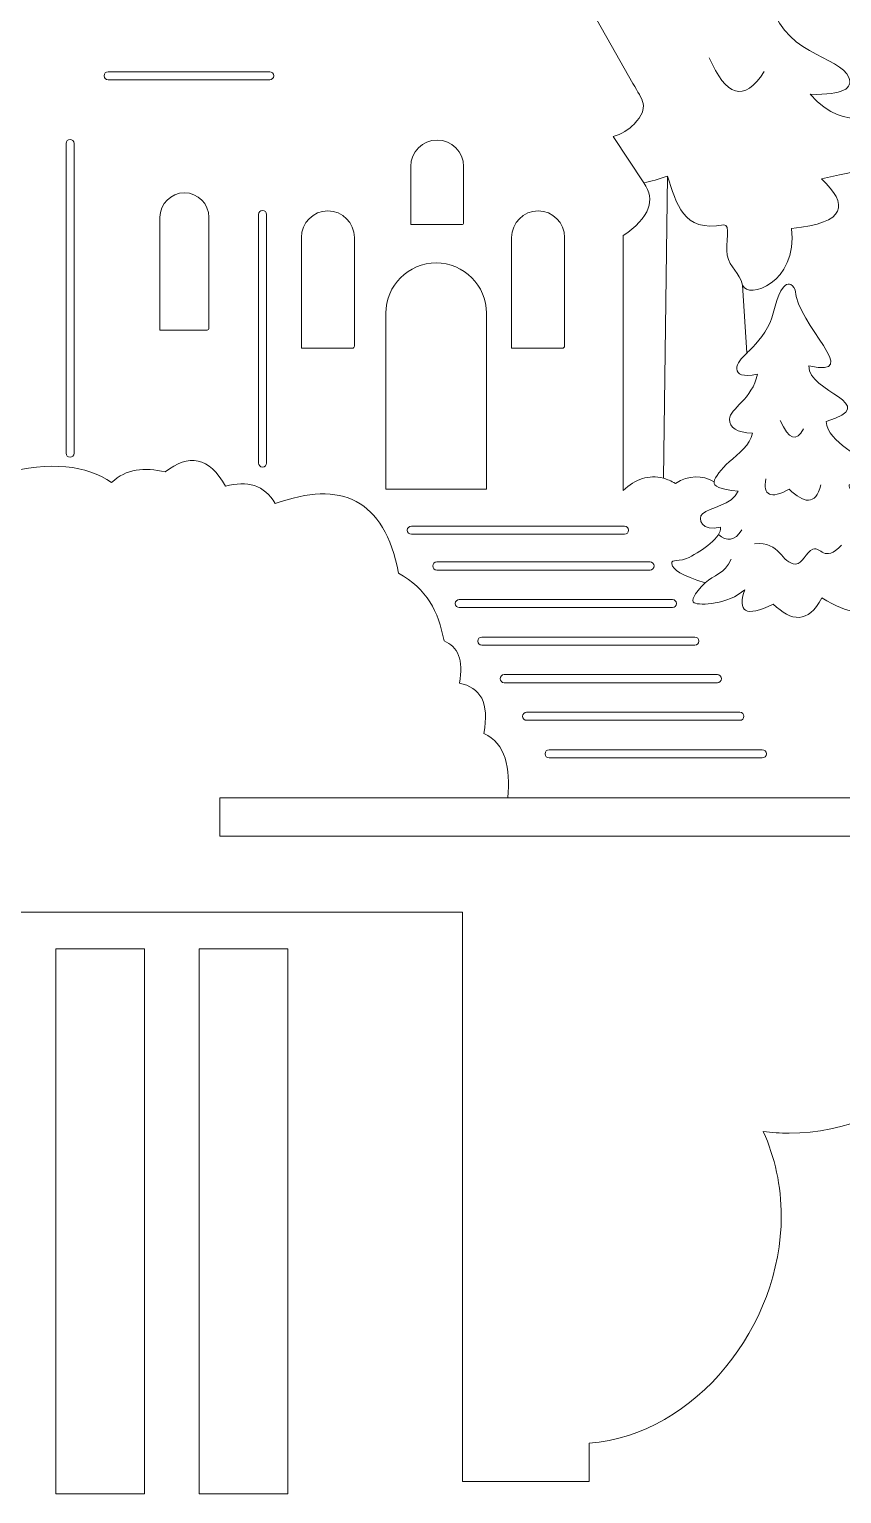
# Model space of a CAD drawing. Header units: centimetres. Extents: x -79 to 62, y -28 to 18.
# Drawn here: x -19.86 to -7.03, y -27.45 to -4.33 of the extents above; entities that cross this region are included whole.
import ezdxf

# ---------------------------------------------------------------- set-up
doc = ezdxf.new("R2010")
doc.units = ezdxf.units.CM
doc.header["$MEASUREMENT"] = 0
doc.layers.add('layer 1', color=7, linetype='Continuous')

msp = doc.modelspace()

# ---------------------------------------------------------------- linework, layer by layer
at = {"layer": 'layer 1', "color": 250, "lineweight": 9}
for points, knots in [([(-5.85278, -16.46614), (-5.75428, -16.25732), (-5.7207, -16.05748), (-5.7468, -15.8659), (-5.7468, -15.8659), (-5.80344, -15.45024), (-6.14114, -15.07348), (-6.70654, -14.7283), (-6.70654, -14.7283), (-6.0364, -14.53498), (-5.63724, -14.24126), (-5.87044, -13.71332), (-5.87044, -13.71332), (-4.66462, -12.525), (-5.24368, -11.93888), (-6.83468, -11.69034), (-6.83468, -11.69034), (-6.88016, -11.6374), (-6.90982, -11.58266), (-6.91622, -11.52192), (-6.91622, -11.52192), (-6.58544, -11.49068), (-6.51904, -11.3983), (-6.57666, -11.27728), (-6.57666, -11.27728), (-6.68184, -11.0563), (-7.25786, -10.8683), (-7.27856, -10.52504), (-7.27856, -10.52504), (-6.36092, -10.24302), (-7.58388, -10.05884), (-7.55008, -9.647), (-7.55008, -9.647), (-6.66336, -9.83488), (-7.75188, -9.00302), (-7.76556, -8.44476), (-7.76556, -8.44476), (-7.82486, -8.33222), (-7.88712, -8.32618), (-7.95168, -8.40406), (-7.95168, -8.40406), (-8.07526, -8.55314), (-8.08028, -8.77276), (-8.16454, -8.95874), (-8.16454, -8.95874), (-8.26658, -9.18394), (-8.40958, -9.32352), (-8.52774, -9.44032), (-8.52774, -9.44032), (-8.52774, -9.44032), (-8.59804, -8.36944), (-8.59804, -8.36944), (-8.59804, -8.36944), (-8.51504, -8.60156), (-7.7282, -8.34902), (-7.82512, -7.47496), (-7.82512, -7.47496), (-6.94394, -7.39084), (-6.92284, -7.09744), (-7.35412, -6.69398), (-7.35412, -6.69398), (-6.55606, -6.53052), (-6.03954, -6.35758), (-5.76826, -6.18144), (-5.76826, -6.18144), (-5.32736, -5.89522), (-5.5705, -5.4582), (-6.00596, -5.5403), (-6.00596, -5.5403), (-6.49002, -5.63152), (-6.92892, -6.01674), (-7.52818, -5.35856), (-7.52818, -5.35856), (-6.99786, -5.36912), (-6.85798, -5.2625), (-6.9178, -5.09596), (-6.9178, -5.09596), (-7.0417, -4.75102), (-8.04414, -4.73192), (-8.16552, -3.79826), (-8.16552, -3.79826), (-7.38784, -4.22874), (-6.77964, -4.14562), (-6.56538, -4.05966), (-6.56538, -4.05966), (-6.35938, -3.97704), (-6.45464, -3.731), (-6.86934, -3.31172), (-6.86934, -3.31172), (-4.54886, -4.02548), (-5.00976, -2.6354), (-5.14518, -2.45708), (-5.14518, -2.45708), (-5.40434, -2.1158), (-6.83712, -3.10348), (-7.78244, -1.73982), (-7.78244, -1.73982), (-7.3475, -1.67216), (-7.1391, -1.55466), (-7.0843, -1.40336), (-7.0843, -1.40336), (-6.94838, -1.02814), (-8.06902, -1.5191), (-8.39788, 0.10096), (-8.39788, 0.10096), (-8.06594, -0.0899), (-7.81058, -0.04916), (-7.6524, 0.28544), (-7.6524, 0.28544), (-7.2939, -0.12562), (-6.8191, -0.17332), (-6.70806, -0.08572), (-6.70806, -0.08572), (-6.6105, -0.00874), (-6.9503, 0.35222), (-6.95214, 0.70208), (-6.95214, 0.70208), (-5.51674, -0.23926), (-5.50698, 0.8299), (-5.6948, 1.09776), (-5.6948, 1.09776), (-6.07856, 1.64504), (-7.2927, 0.57646), (-8.77674, 3.0471), (-8.77674, 3.0471), (-8.4902, 2.92372), (-8.29362, 2.91836), (-8.28838, 3.16404), (-8.28838, 3.16404), (-7.71562, 3.14704), (-7.56198, 3.2758), (-7.62524, 3.48), (-7.62524, 3.48), (-7.75878, 3.9108), (-8.70928, 3.46242), (-9.02432, 5.11976), (-9.02432, 5.11976), (-8.73868, 5.04696), (-8.58988, 5.08734), (-8.53368, 5.20432), (-8.53368, 5.20432), (-8.3292, 5.63006), (-9.47296, 5.71856), (-9.46664, 7.76078), (-9.46664, 7.76078), (-9.4901, 8.36336), (-9.5736, 8.7641), (-9.65584, 8.99764), (-9.65584, 8.99764), (-9.65584, 8.99764), (-8.35664, 10.36898), (-8.35664, 10.36898), (-8.35664, 10.36898), (-8.35664, 10.36898), (-7.64534, 9.486), (-7.64534, 9.486), (-7.64534, 9.486), (-7.61734, 9.45126), (-7.5718, 9.43932), (-7.53036, 9.45588), (-7.53036, 9.45588), (-7.48892, 9.47244), (-7.46414, 9.51246), (-7.4678, 9.55694), (-7.4678, 9.55694), (-7.4678, 9.55694), (-7.55904, 10.66668), (-7.55904, 10.66668), (-7.55904, 10.66668), (-7.55904, 10.66668), (-5.1139, 10.54176), (-5.1139, 10.54176), (-5.1139, 10.54176), (-5.0713, 10.53958), (-5.03372, 10.56298), (-5.0169, 10.60218), (-5.0169, 10.60218), (-5.00008, 10.64138), (-5.009, 10.68476), (-5.03994, 10.71414), (-5.03994, 10.71414), (-5.03994, 10.71414), (-6.82702, 12.4112), (-6.82702, 12.4112), (-6.82702, 12.4112), (-6.82702, 12.4112), (-5.93472, 13.13), (-5.93472, 13.13), (-5.93472, 13.13), (-5.89998, 13.158), (-5.88804, 13.20354), (-5.9046, 13.24498), (-5.9046, 13.24498), (-5.92116, 13.28642), (-5.96118, 13.3112), (-6.00566, 13.30754), (-6.00566, 13.30754), (-6.00566, 13.30754), (-7.1476, 13.21364), (-7.1476, 13.21364), (-7.1476, 13.21364), (-7.1476, 13.21364), (-7.02186, 15.67488), (-7.02186, 15.67488), (-7.02186, 15.67488), (-7.01968, 15.71748), (-7.04308, 15.75506), (-7.08228, 15.77188), (-7.08228, 15.77188), (-7.1215, 15.7887), (-7.16486, 15.77978), (-7.19424, 15.74884), (-7.19424, 15.74884), (-7.19424, 15.74884), (-8.88016, 13.97348), (-8.88016, 13.97348), (-8.88016, 13.97348), (-8.88016, 13.97348), (-9.57872, 14.84062), (-9.57872, 14.84062), (-9.57872, 14.84062), (-9.60672, 14.87536), (-9.65226, 14.8873), (-9.6937, 14.87074), (-9.6937, 14.87074), (-9.73514, 14.85418), (-9.75992, 14.81416), (-9.75626, 14.76968), (-9.75626, 14.76968), (-9.75626, 14.76968), (-9.7325, 14.48084), (-9.7325, 14.48084), (-9.7325, 14.48084), (-10.60286, 15.64522), (-12.29992, 16.17694), (-13.5278, 15.23922), (-13.5278, 15.23922), (-13.89758, 16.52696), (-15.08416, 17.46918), (-16.49084, 17.46918), (-16.49084, 17.46918), (-17.56144, 17.46918), (-18.50454, 16.92336), (-19.05708, 16.09486), (-19.05708, 16.09486), (-19.58458, 17.03648), (-20.59202, 17.6729), (-21.74812, 17.6729), (-21.74812, 17.6729), (-22.99972, 17.6729), (-24.07708, 16.92692), (-24.55986, 15.85536), (-24.55986, 15.85536), (-25.0912, 16.29018), (-25.77046, 16.55106), (-26.51064, 16.55106), (-26.51064, 16.55106), (-27.96638, 16.55106), (-29.1864, 15.5419), (-29.50934, 14.18502), (-29.50934, 14.18502), (-29.96516, 14.4512), (-30.49552, 14.60372), (-31.06148, 14.60372), (-31.06148, 14.60372), (-32.72376, 14.60372), (-34.0787, 13.2879), (-34.14158, 11.64098), (-34.14158, 11.64098), (-34.3586, 11.68738), (-34.58376, 11.71182), (-34.81462, 11.71182), (-34.81462, 11.71182), (-36.58346, 11.71182), (-38.01738, 10.2779), (-38.01738, 8.50902), (-38.01738, 8.50902), (-38.01738, 8.15716), (-37.96064, 7.81854), (-37.85582, 7.50186), (-37.85582, 7.50186), (-39.546, 7.41392), (-40.88942, 6.0156), (-40.88942, 4.30346), (-40.88942, 4.30346), (-40.88942, 3.80676), (-40.77634, 3.33644), (-40.57454, 2.9169), (-40.57454, 2.9169), (-41.627, 2.3921), (-42.34994, 1.30496), (-42.34994, 0.04896), (-42.34994, 0.04896), (-42.34994, -0.85), (-41.97956, -1.66248), (-41.3831, -2.24416), (-41.3831, -2.24416), (-42.15168, -2.8411), (-42.64626, -3.77414), (-42.64626, -4.82272), (-42.64626, -4.82272), (-42.64626, -5.91034), (-42.11412, -6.8737), (-41.29602, -7.46658), (-41.29602, -7.46658), (-41.7923, -8.03898), (-42.09264, -8.78596), (-42.09264, -9.60308), (-42.09264, -9.60308), (-42.09264, -10.97272), (-41.24878, -12.14526), (-40.05262, -12.62912), (-40.05262, -12.62912), (-40.35318, -13.12292), (-40.5263, -13.70288), (-40.5263, -14.32326), (-40.5263, -14.32326), (-40.5263, -16.06262), (-39.16534, -17.4841), (-37.45022, -17.58094), (-37.45022, -17.58094), (-37.5509, -17.89516), (-37.60528, -18.2301), (-37.60528, -18.57776), (-37.60528, -18.57776), (-37.60528, -20.37984), (-36.14442, -21.8407), (-34.34234, -21.8407), (-34.34234, -21.8407), (-34.18042, -21.8407), (-34.02124, -21.8289), (-33.86566, -21.80614), (-33.86566, -21.80614), (-33.71078, -23.46408), (-32.31542, -24.76172), (-30.617, -24.76172), (-30.617, -24.76172), (-30.1658, -24.76172), (-29.73598, -24.67014), (-29.34514, -24.50458), (-29.34514, -24.50458), (-29.08614, -25.47108), (-28.39442, -26.2606), (-27.49034, -26.6527), (-27.49034, -26.6527), (-27.49034, -26.6527), (-27.49034, -27.2527), (-27.49034, -27.2527), (-27.49034, -27.2527), (-27.49034, -27.2527), (-25.49034, -27.2527), (-25.49034, -27.2527), (-25.49034, -27.2527), (-25.49034, -27.2527), (-25.49034, -26.6527), (-25.49034, -26.6527), (-25.49034, -26.6527), (-25.49034, -26.6527), (-25.49034, -18.26614), (-25.49034, -18.26614), (-25.49034, -18.26614), (-25.49034, -18.26614), (-13.01692, -18.26614), (-13.01692, -18.26614), (-13.01692, -18.26614), (-13.01692, -18.26614), (-13.01692, -26.6527), (-13.01692, -26.6527), (-13.01692, -26.6527), (-13.01692, -26.6527), (-13.01692, -27.2527), (-13.01692, -27.2527), (-13.01692, -27.2527), (-13.01692, -27.2527), (-11.01692, -27.2527), (-11.01692, -27.2527), (-11.01692, -27.2527), (-11.01692, -27.2527), (-11.01692, -26.6527), (-11.01692, -26.6527), (-11.01692, -26.6527), (-9.32156, -26.5099), (-7.98648, -24.79028), (-7.98648, -23.06508), (-7.98648, -23.06508), (-7.98648, -22.58972), (-8.08814, -22.13808), (-8.27088, -21.73076), (-8.27088, -21.73076), (-8.1372, -21.74742), (-8.001, -21.75604), (-7.8628, -21.75604), (-7.8628, -21.75604), (-6.06068, -21.75604), (-4.59982, -20.29518), (-4.59982, -18.49306), (-4.59982, -18.49306), (-4.59982, -17.98136), (-4.71762, -17.49718), (-4.92754, -17.06614), (-4.92754, -17.06614), (-4.92754, -17.06614), (-16.85258, -17.06614), (-16.85258, -17.06614), (-16.85258, -17.06614), (-16.85258, -17.06614), (-16.85258, -16.46614), (-16.85258, -16.46614), (-16.85258, -16.46614), (-16.85258, -16.46614), (-5.85278, -16.46614), (-5.85278, -16.46614)], [0, 0, 0, 0, 0.00961538, 0.00961538, 0.00961538, 0.00961538, 0.01923077, 0.01923077, 0.01923077, 0.01923077, 0.02884615, 0.02884615, 0.02884615, 0.02884615, 0.03846154, 0.03846154, 0.03846154, 0.03846154, 0.04807692, 0.04807692, 0.04807692, 0.04807692, 0.05769231, 0.05769231, 0.05769231, 0.05769231, 0.06730769, 0.06730769, 0.06730769, 0.06730769, 0.07692308, 0.07692308, 0.07692308, 0.07692308, 0.08653846, 0.08653846, 0.08653846, 0.08653846, 0.09615385, 0.09615385, 0.09615385, 0.09615385, 0.10576923, 0.10576923, 0.10576923, 0.10576923, 0.11538462, 0.11538462, 0.11538462, 0.11538462, 0.125, 0.125, 0.125, 0.125, 0.13461538, 0.13461538, 0.13461538, 0.13461538, 0.14423077, 0.14423077, 0.14423077, 0.14423077, 0.15384615, 0.15384615, 0.15384615, 0.15384615, 0.16346154, 0.16346154, 0.16346154, 0.16346154, 0.17307692, 0.17307692, 0.17307692, 0.17307692, 0.18269231, 0.18269231, 0.18269231, 0.18269231, 0.19230769, 0.19230769, 0.19230769, 0.19230769, 0.20192308, 0.20192308, 0.20192308, 0.20192308, 0.21153846, 0.21153846, 0.21153846, 0.21153846, 0.22115385, 0.22115385, 0.22115385, 0.22115385, 0.23076923, 0.23076923, 0.23076923, 0.23076923, 0.24038462, 0.24038462, 0.24038462, 0.24038462, 0.25, 0.25, 0.25, 0.25, 0.25961538, 0.25961538, 0.25961538, 0.25961538, 0.26923077, 0.26923077, 0.26923077, 0.26923077, 0.27884615, 0.27884615, 0.27884615, 0.27884615, 0.28846154, 0.28846154, 0.28846154, 0.28846154, 0.29807692, 0.29807692, 0.29807692, 0.29807692, 0.30769231, 0.30769231, 0.30769231, 0.30769231, 0.31730769, 0.31730769, 0.31730769, 0.31730769, 0.32692308, 0.32692308, 0.32692308, 0.32692308, 0.33653846, 0.33653846, 0.33653846, 0.33653846, 0.34615385, 0.34615385, 0.34615385, 0.34615385, 0.35576923, 0.35576923, 0.35576923, 0.35576923, 0.36538462, 0.36538462, 0.36538462, 0.36538462, 0.375, 0.375, 0.375, 0.375, 0.38461538, 0.38461538, 0.38461538, 0.38461538, 0.39423077, 0.39423077, 0.39423077, 0.39423077, 0.40384615, 0.40384615, 0.40384615, 0.40384615, 0.41346154, 0.41346154, 0.41346154, 0.41346154, 0.42307692, 0.42307692, 0.42307692, 0.42307692, 0.43269231, 0.43269231, 0.43269231, 0.43269231, 0.44230769, 0.44230769, 0.44230769, 0.44230769, 0.45192308, 0.45192308, 0.45192308, 0.45192308, 0.46153846, 0.46153846, 0.46153846, 0.46153846, 0.47115385, 0.47115385, 0.47115385, 0.47115385, 0.48076923, 0.48076923, 0.48076923, 0.48076923, 0.49038462, 0.49038462, 0.49038462, 0.49038462, 0.5, 0.5, 0.5, 0.5, 0.50961538, 0.50961538, 0.50961538, 0.50961538, 0.51923077, 0.51923077, 0.51923077, 0.51923077, 0.52884615, 0.52884615, 0.52884615, 0.52884615, 0.53846154, 0.53846154, 0.53846154, 0.53846154, 0.54807692, 0.54807692, 0.54807692, 0.54807692, 0.55769231, 0.55769231, 0.55769231, 0.55769231, 0.56730769, 0.56730769, 0.56730769, 0.56730769, 0.57692308, 0.57692308, 0.57692308, 0.57692308, 0.58653846, 0.58653846, 0.58653846, 0.58653846, 0.59615385, 0.59615385, 0.59615385, 0.59615385, 0.60576923, 0.60576923, 0.60576923, 0.60576923, 0.61538462, 0.61538462, 0.61538462, 0.61538462, 0.625, 0.625, 0.625, 0.625, 0.63461538, 0.63461538, 0.63461538, 0.63461538, 0.64423077, 0.64423077, 0.64423077, 0.64423077, 0.65384615, 0.65384615, 0.65384615, 0.65384615, 0.66346154, 0.66346154, 0.66346154, 0.66346154, 0.67307692, 0.67307692, 0.67307692, 0.67307692, 0.68269231, 0.68269231, 0.68269231, 0.68269231, 0.69230769, 0.69230769, 0.69230769, 0.69230769, 0.70192308, 0.70192308, 0.70192308, 0.70192308, 0.71153846, 0.71153846, 0.71153846, 0.71153846, 0.72115385, 0.72115385, 0.72115385, 0.72115385, 0.73076923, 0.73076923, 0.73076923, 0.73076923, 0.74038462, 0.74038462, 0.74038462, 0.74038462, 0.75, 0.75, 0.75, 0.75, 0.75961538, 0.75961538, 0.75961538, 0.75961538, 0.76923077, 0.76923077, 0.76923077, 0.76923077, 0.77884615, 0.77884615, 0.77884615, 0.77884615, 0.78846154, 0.78846154, 0.78846154, 0.78846154, 0.79807692, 0.79807692, 0.79807692, 0.79807692, 0.80769231, 0.80769231, 0.80769231, 0.80769231, 0.81730769, 0.81730769, 0.81730769, 0.81730769, 0.82692308, 0.82692308, 0.82692308, 0.82692308, 0.83653846, 0.83653846, 0.83653846, 0.83653846, 0.84615385, 0.84615385, 0.84615385, 0.84615385, 0.85576923, 0.85576923, 0.85576923, 0.85576923, 0.86538462, 0.86538462, 0.86538462, 0.86538462, 0.875, 0.875, 0.875, 0.875, 0.88461538, 0.88461538, 0.88461538, 0.88461538, 0.89423077, 0.89423077, 0.89423077, 0.89423077, 0.90384615, 0.90384615, 0.90384615, 0.90384615, 0.91346154, 0.91346154, 0.91346154, 0.91346154, 0.92307692, 0.92307692, 0.92307692, 0.92307692, 0.93269231, 0.93269231, 0.93269231, 0.93269231, 0.94230769, 0.94230769, 0.94230769, 0.94230769, 0.95192308, 0.95192308, 0.95192308, 0.95192308, 0.96153846, 0.96153846, 0.96153846, 0.96153846, 0.97115385, 0.97115385, 0.97115385, 0.97115385, 0.98076923, 0.98076923, 0.98076923, 0.98076923, 1, 1, 1, 1]), ([(-18.6135, -5.00238), (-18.6135, -5.00238), (-16.06292, -5.00238), (-16.06292, -5.00238), (-16.06292, -5.00238), (-16.02768, -5.00238), (-15.99892, -5.03114), (-15.99892, -5.06638), (-15.99892, -5.06638), (-15.99892, -5.10162), (-16.02768, -5.13038), (-16.06292, -5.13038), (-16.06292, -5.13038), (-16.06292, -5.13038), (-18.6135, -5.13038), (-18.6135, -5.13038), (-18.6135, -5.13038), (-18.64874, -5.13038), (-18.6775, -5.10162), (-18.6775, -5.06638), (-18.6775, -5.06638), (-18.6775, -5.03114), (-18.64874, -5.00238), (-18.6135, -5.00238)], [0, 0, 0, 0, 0.14285714, 0.14285714, 0.14285714, 0.14285714, 0.28571429, 0.28571429, 0.28571429, 0.28571429, 0.42857143, 0.42857143, 0.42857143, 0.42857143, 0.57142857, 0.57142857, 0.57142857, 0.57142857, 0.71428571, 0.71428571, 0.71428571, 0.71428571, 1, 1, 1, 1]), ([(-19.15058, -6.13454), (-19.15058, -6.13454), (-19.15058, -11.02404), (-19.15058, -11.02404), (-19.15058, -11.02404), (-19.15058, -11.05928), (-19.17934, -11.08804), (-19.21458, -11.08804), (-19.21458, -11.08804), (-19.24982, -11.08804), (-19.27858, -11.05928), (-19.27858, -11.02404), (-19.27858, -11.02404), (-19.27858, -11.02404), (-19.27858, -6.13454), (-19.27858, -6.13454), (-19.27858, -6.13454), (-19.27858, -6.0993), (-19.24982, -6.07054), (-19.21458, -6.07054), (-19.21458, -6.07054), (-19.17934, -6.07054), (-19.15058, -6.0993), (-19.15058, -6.13454)], [0, 0, 0, 0, 0.14285714, 0.14285714, 0.14285714, 0.14285714, 0.28571429, 0.28571429, 0.28571429, 0.28571429, 0.42857143, 0.42857143, 0.42857143, 0.42857143, 0.57142857, 0.57142857, 0.57142857, 0.57142857, 0.71428571, 0.71428571, 0.71428571, 0.71428571, 1, 1, 1, 1]), ([(-13.4191, -6.0814), (-13.4191, -6.0814), (-13.4191, -6.0814), (-13.4191, -6.0814), (-13.4191, -6.0814), (-13.18916, -6.0814), (-13.00106, -6.2695), (-13.00106, -6.49944), (-13.00106, -6.49944), (-13.00106, -6.49944), (-13.00106, -7.38396), (-13.00106, -7.38396), (-13.00106, -7.38396), (-13.00106, -7.40142), (-13.01534, -7.4157), (-13.0328, -7.4157), (-13.0328, -7.4157), (-13.0328, -7.4157), (-13.83714, -7.4157), (-13.83714, -7.4157), (-13.83714, -7.4157), (-13.83714, -7.4157), (-13.83714, -6.49944), (-13.83714, -6.49944), (-13.83714, -6.49944), (-13.83714, -6.2695), (-13.64904, -6.0814), (-13.4191, -6.0814)], [0, 0, 0, 0, 0.125, 0.125, 0.125, 0.125, 0.25, 0.25, 0.25, 0.25, 0.375, 0.375, 0.375, 0.375, 0.5, 0.5, 0.5, 0.5, 0.625, 0.625, 0.625, 0.625, 0.75, 0.75, 0.75, 0.75, 1, 1, 1, 1]), ([(-9.8486, -11.41836), (-9.8486, -11.41836), (-9.78322, -6.6516), (-9.78322, -6.6516), (-9.78322, -6.6516), (-9.91806, -6.69806), (-10.04138, -6.73212), (-10.15416, -6.75548), (-10.15416, -6.75548), (-10.06024, -6.8972), (-10.04316, -7.03086), (-10.08758, -7.158), (-10.08758, -7.158), (-10.14068, -7.31002), (-10.28172, -7.4528), (-10.4845, -7.58906), (-10.4845, -7.58906), (-10.4845, -7.58906), (-10.4845, -11.61472), (-10.4845, -11.61472), (-10.4845, -11.61472), (-10.28818, -11.4341), (-10.07778, -11.35542), (-9.8486, -11.41836)], [0, 0, 0, 0, 0.14285714, 0.14285714, 0.14285714, 0.14285714, 0.28571429, 0.28571429, 0.28571429, 0.28571429, 0.42857143, 0.42857143, 0.42857143, 0.42857143, 0.57142857, 0.57142857, 0.57142857, 0.57142857, 0.71428571, 0.71428571, 0.71428571, 0.71428571, 1, 1, 1, 1]), ([(-17.40904, -6.91392), (-17.40904, -6.91392), (-17.40902, -6.91392), (-17.40902, -6.91392), (-17.40902, -6.91392), (-17.19656, -6.91392), (-17.02274, -7.08772), (-17.02274, -7.3002), (-17.02274, -7.3002), (-17.02274, -7.3002), (-17.02274, -9.05138), (-17.02274, -9.05138), (-17.02274, -9.05138), (-17.02274, -9.06752), (-17.03592, -9.0807), (-17.05206, -9.0807), (-17.05206, -9.0807), (-17.05206, -9.0807), (-17.79532, -9.0807), (-17.79532, -9.0807), (-17.79532, -9.0807), (-17.79532, -9.0807), (-17.79532, -7.3002), (-17.79532, -7.3002), (-17.79532, -7.3002), (-17.79532, -7.08772), (-17.6215, -6.91392), (-17.40904, -6.91392)], [0, 0, 0, 0, 0.125, 0.125, 0.125, 0.125, 0.25, 0.25, 0.25, 0.25, 0.375, 0.375, 0.375, 0.375, 0.5, 0.5, 0.5, 0.5, 0.625, 0.625, 0.625, 0.625, 0.75, 0.75, 0.75, 0.75, 1, 1, 1, 1]), ([(-16.11208, -7.25604), (-16.11208, -7.25604), (-16.11208, -11.17904), (-16.11208, -11.17904), (-16.11208, -11.17904), (-16.11208, -11.21428), (-16.14084, -11.24304), (-16.17608, -11.24304), (-16.17608, -11.24304), (-16.21132, -11.24304), (-16.24008, -11.21428), (-16.24008, -11.17904), (-16.24008, -11.17904), (-16.24008, -11.17904), (-16.24008, -7.25604), (-16.24008, -7.25604), (-16.24008, -7.25604), (-16.24008, -7.2208), (-16.21132, -7.19204), (-16.17608, -7.19204), (-16.17608, -7.19204), (-16.14084, -7.19204), (-16.11208, -7.2208), (-16.11208, -7.25604)], [0, 0, 0, 0, 0.14285714, 0.14285714, 0.14285714, 0.14285714, 0.28571429, 0.28571429, 0.28571429, 0.28571429, 0.42857143, 0.42857143, 0.42857143, 0.42857143, 0.57142857, 0.57142857, 0.57142857, 0.57142857, 0.71428571, 0.71428571, 0.71428571, 0.71428571, 1, 1, 1, 1]), ([(-15.1442, -7.19902), (-15.1442, -7.19902), (-15.1442, -7.19902), (-15.1442, -7.19902), (-15.1442, -7.19902), (-14.91426, -7.19902), (-14.72616, -7.38712), (-14.72616, -7.61706), (-14.72616, -7.61706), (-14.72616, -7.61706), (-14.72616, -9.33406), (-14.72616, -9.33406), (-14.72616, -9.33406), (-14.72616, -9.35152), (-14.74044, -9.3658), (-14.7579, -9.3658), (-14.7579, -9.3658), (-14.7579, -9.3658), (-15.56224, -9.3658), (-15.56224, -9.3658), (-15.56224, -9.3658), (-15.56224, -9.3658), (-15.56224, -7.61706), (-15.56224, -7.61706), (-15.56224, -7.61706), (-15.56224, -7.38712), (-15.37414, -7.19902), (-15.1442, -7.19902)], [0, 0, 0, 0, 0.125, 0.125, 0.125, 0.125, 0.25, 0.25, 0.25, 0.25, 0.375, 0.375, 0.375, 0.375, 0.5, 0.5, 0.5, 0.5, 0.625, 0.625, 0.625, 0.625, 0.75, 0.75, 0.75, 0.75, 1, 1, 1, 1]), ([(-11.82632, -7.19902), (-11.82632, -7.19902), (-11.82632, -7.19902), (-11.82632, -7.19902), (-11.82632, -7.19902), (-11.59638, -7.19902), (-11.40828, -7.38712), (-11.40828, -7.61706), (-11.40828, -7.61706), (-11.40828, -7.61706), (-11.40828, -9.33406), (-11.40828, -9.33406), (-11.40828, -9.33406), (-11.40828, -9.35152), (-11.42256, -9.3658), (-11.44002, -9.3658), (-11.44002, -9.3658), (-11.44002, -9.3658), (-12.24436, -9.3658), (-12.24436, -9.3658), (-12.24436, -9.3658), (-12.24436, -9.3658), (-12.24436, -7.61706), (-12.24436, -7.61706), (-12.24436, -7.61706), (-12.24436, -7.38712), (-12.05626, -7.19902), (-11.82632, -7.19902)], [0, 0, 0, 0, 0.125, 0.125, 0.125, 0.125, 0.25, 0.25, 0.25, 0.25, 0.375, 0.375, 0.375, 0.375, 0.5, 0.5, 0.5, 0.5, 0.625, 0.625, 0.625, 0.625, 0.75, 0.75, 0.75, 0.75, 1, 1, 1, 1]), ([(-13.435, -8.02012), (-13.435, -8.02012), (-13.43498, -8.02012), (-13.43498, -8.02012), (-13.43498, -8.02012), (-12.99842, -8.02012), (-12.64124, -8.3773), (-12.64124, -8.81386), (-12.64124, -8.81386), (-12.64124, -8.81386), (-12.64124, -11.5896), (-12.64124, -11.5896), (-12.64124, -11.5896), (-12.64124, -11.5896), (-14.22874, -11.5896), (-14.22874, -11.5896), (-14.22874, -11.5896), (-14.22874, -11.5896), (-14.22874, -8.81386), (-14.22874, -8.81386), (-14.22874, -8.81386), (-14.22874, -8.3773), (-13.87156, -8.02012), (-13.435, -8.02012)], [0, 0, 0, 0, 0.14285714, 0.14285714, 0.14285714, 0.14285714, 0.28571429, 0.28571429, 0.28571429, 0.28571429, 0.42857143, 0.42857143, 0.42857143, 0.42857143, 0.57142857, 0.57142857, 0.57142857, 0.57142857, 0.71428571, 0.71428571, 0.71428571, 0.71428571, 1, 1, 1, 1]), ([(-13.82658, -12.17562), (-13.82658, -12.17562), (-10.46108, -12.17562), (-10.46108, -12.17562), (-10.46108, -12.17562), (-10.42584, -12.17562), (-10.39708, -12.20438), (-10.39708, -12.23962), (-10.39708, -12.23962), (-10.39708, -12.27486), (-10.42584, -12.30362), (-10.46108, -12.30362), (-10.46108, -12.30362), (-10.46108, -12.30362), (-13.82658, -12.30362), (-13.82658, -12.30362), (-13.82658, -12.30362), (-13.86182, -12.30362), (-13.89058, -12.27486), (-13.89058, -12.23962), (-13.89058, -12.23962), (-13.89058, -12.20438), (-13.86182, -12.17562), (-13.82658, -12.17562)], [0, 0, 0, 0, 0.14285714, 0.14285714, 0.14285714, 0.14285714, 0.28571429, 0.28571429, 0.28571429, 0.28571429, 0.42857143, 0.42857143, 0.42857143, 0.42857143, 0.57142857, 0.57142857, 0.57142857, 0.57142857, 0.71428571, 0.71428571, 0.71428571, 0.71428571, 1, 1, 1, 1]), ([(-13.42442, -12.7401), (-13.42442, -12.7401), (-10.05892, -12.7401), (-10.05892, -12.7401), (-10.05892, -12.7401), (-10.02368, -12.7401), (-9.99492, -12.76886), (-9.99492, -12.8041), (-9.99492, -12.8041), (-9.99492, -12.83934), (-10.02368, -12.8681), (-10.05892, -12.8681), (-10.05892, -12.8681), (-10.05892, -12.8681), (-13.42442, -12.8681), (-13.42442, -12.8681), (-13.42442, -12.8681), (-13.45966, -12.8681), (-13.48842, -12.83934), (-13.48842, -12.8041), (-13.48842, -12.8041), (-13.48842, -12.76886), (-13.45966, -12.7401), (-13.42442, -12.7401)], [0, 0, 0, 0, 0.14285714, 0.14285714, 0.14285714, 0.14285714, 0.28571429, 0.28571429, 0.28571429, 0.28571429, 0.42857143, 0.42857143, 0.42857143, 0.42857143, 0.57142857, 0.57142857, 0.57142857, 0.57142857, 0.71428571, 0.71428571, 0.71428571, 0.71428571, 1, 1, 1, 1]), ([(-13.06988, -13.33314), (-13.06988, -13.33314), (-9.70438, -13.33314), (-9.70438, -13.33314), (-9.70438, -13.33314), (-9.66914, -13.33314), (-9.64038, -13.3619), (-9.64038, -13.39714), (-9.64038, -13.39714), (-9.64038, -13.43238), (-9.66914, -13.46114), (-9.70438, -13.46114), (-9.70438, -13.46114), (-9.70438, -13.46114), (-13.06988, -13.46114), (-13.06988, -13.46114), (-13.06988, -13.46114), (-13.10512, -13.46114), (-13.13388, -13.43238), (-13.13388, -13.39714), (-13.13388, -13.39714), (-13.13388, -13.3619), (-13.10512, -13.33314), (-13.06988, -13.33314)], [0, 0, 0, 0, 0.14285714, 0.14285714, 0.14285714, 0.14285714, 0.28571429, 0.28571429, 0.28571429, 0.28571429, 0.42857143, 0.42857143, 0.42857143, 0.42857143, 0.57142857, 0.57142857, 0.57142857, 0.57142857, 0.71428571, 0.71428571, 0.71428571, 0.71428571, 1, 1, 1, 1]), ([(-12.71534, -13.92618), (-12.71534, -13.92618), (-9.34984, -13.92618), (-9.34984, -13.92618), (-9.34984, -13.92618), (-9.3146, -13.92618), (-9.28584, -13.95494), (-9.28584, -13.99018), (-9.28584, -13.99018), (-9.28584, -14.02542), (-9.3146, -14.05418), (-9.34984, -14.05418), (-9.34984, -14.05418), (-9.34984, -14.05418), (-12.71534, -14.05418), (-12.71534, -14.05418), (-12.71534, -14.05418), (-12.75058, -14.05418), (-12.77934, -14.02542), (-12.77934, -13.99018), (-12.77934, -13.99018), (-12.77934, -13.95494), (-12.75058, -13.92618), (-12.71534, -13.92618)], [0, 0, 0, 0, 0.14285714, 0.14285714, 0.14285714, 0.14285714, 0.28571429, 0.28571429, 0.28571429, 0.28571429, 0.42857143, 0.42857143, 0.42857143, 0.42857143, 0.57142857, 0.57142857, 0.57142857, 0.57142857, 0.71428571, 0.71428571, 0.71428571, 0.71428571, 1, 1, 1, 1]), ([(-12.3608, -14.51922), (-12.3608, -14.51922), (-8.9953, -14.51922), (-8.9953, -14.51922), (-8.9953, -14.51922), (-8.96006, -14.51922), (-8.9313, -14.54798), (-8.9313, -14.58322), (-8.9313, -14.58322), (-8.9313, -14.61846), (-8.96006, -14.64722), (-8.9953, -14.64722), (-8.9953, -14.64722), (-8.9953, -14.64722), (-12.3608, -14.64722), (-12.3608, -14.64722), (-12.3608, -14.64722), (-12.39604, -14.64722), (-12.4248, -14.61846), (-12.4248, -14.58322), (-12.4248, -14.58322), (-12.4248, -14.54798), (-12.39604, -14.51922), (-12.3608, -14.51922)], [0, 0, 0, 0, 0.14285714, 0.14285714, 0.14285714, 0.14285714, 0.28571429, 0.28571429, 0.28571429, 0.28571429, 0.42857143, 0.42857143, 0.42857143, 0.42857143, 0.57142857, 0.57142857, 0.57142857, 0.57142857, 0.71428571, 0.71428571, 0.71428571, 0.71428571, 1, 1, 1, 1]), ([(-12.00626, -15.11226), (-12.00626, -15.11226), (-8.64076, -15.11226), (-8.64076, -15.11226), (-8.64076, -15.11226), (-8.60552, -15.11226), (-8.57676, -15.14102), (-8.57676, -15.17626), (-8.57676, -15.17626), (-8.57676, -15.2115), (-8.60552, -15.24026), (-8.64076, -15.24026), (-8.64076, -15.24026), (-8.64076, -15.24026), (-12.00626, -15.24026), (-12.00626, -15.24026), (-12.00626, -15.24026), (-12.0415, -15.24026), (-12.07026, -15.2115), (-12.07026, -15.17626), (-12.07026, -15.17626), (-12.07026, -15.14102), (-12.0415, -15.11226), (-12.00626, -15.11226)], [0, 0, 0, 0, 0.14285714, 0.14285714, 0.14285714, 0.14285714, 0.28571429, 0.28571429, 0.28571429, 0.28571429, 0.42857143, 0.42857143, 0.42857143, 0.42857143, 0.57142857, 0.57142857, 0.57142857, 0.57142857, 0.71428571, 0.71428571, 0.71428571, 0.71428571, 1, 1, 1, 1]), ([(-11.65172, -15.7053), (-11.65172, -15.7053), (-8.28622, -15.7053), (-8.28622, -15.7053), (-8.28622, -15.7053), (-8.25098, -15.7053), (-8.22222, -15.73406), (-8.22222, -15.7693), (-8.22222, -15.7693), (-8.22222, -15.80454), (-8.25098, -15.8333), (-8.28622, -15.8333), (-8.28622, -15.8333), (-8.28622, -15.8333), (-11.65172, -15.8333), (-11.65172, -15.8333), (-11.65172, -15.8333), (-11.68696, -15.8333), (-11.71572, -15.80454), (-11.71572, -15.7693), (-11.71572, -15.7693), (-11.71572, -15.73406), (-11.68696, -15.7053), (-11.65172, -15.7053)], [0, 0, 0, 0, 0.14285714, 0.14285714, 0.14285714, 0.14285714, 0.28571429, 0.28571429, 0.28571429, 0.28571429, 0.42857143, 0.42857143, 0.42857143, 0.42857143, 0.57142857, 0.57142857, 0.57142857, 0.57142857, 0.71428571, 0.71428571, 0.71428571, 0.71428571, 1, 1, 1, 1]), ([(-19.43954, -18.84794), (-19.43954, -18.84794), (-18.03954, -18.84794), (-18.03954, -18.84794), (-18.03954, -18.84794), (-18.03954, -18.84794), (-18.03954, -27.44794), (-18.03954, -27.44794), (-18.03954, -27.44794), (-18.03954, -27.44794), (-19.43954, -27.44794), (-19.43954, -27.44794), (-19.43954, -27.44794), (-19.43954, -27.44794), (-19.43954, -18.84794), (-19.43954, -18.84794)], [0, 0, 0, 0, 0.2, 0.2, 0.2, 0.2, 0.4, 0.4, 0.4, 0.4, 0.6, 0.6, 0.6, 0.6, 1, 1, 1, 1]), ([(-17.17622, -18.84794), (-17.17622, -18.84794), (-15.77622, -18.84794), (-15.77622, -18.84794), (-15.77622, -18.84794), (-15.77622, -18.84794), (-15.77622, -27.44794), (-15.77622, -27.44794), (-15.77622, -27.44794), (-15.77622, -27.44794), (-17.17622, -27.44794), (-17.17622, -27.44794), (-17.17622, -27.44794), (-17.17622, -27.44794), (-17.17622, -18.84794), (-17.17622, -18.84794)], [0, 0, 0, 0, 0.2, 0.2, 0.2, 0.2, 0.4, 0.4, 0.4, 0.4, 0.6, 0.6, 0.6, 0.6, 1, 1, 1, 1])]:
    msp.add_open_spline(points, degree=3, knots=knots, dxfattribs=at)
at = {"layer": 'layer 1', "color": 177, "lineweight": 9}
for points, knots in [([(-12.08168, -2.08244), (-12.08168, -2.08244), (-10.32876, -5.1893), (-10.32876, -5.1893), (-10.32876, -5.1893), (-10.17886, -5.45498), (-10.0558, -5.55588), (-10.30962, -5.8276), (-10.30962, -5.8276), (-10.39628, -5.92038), (-10.5093, -5.98484), (-10.64324, -6.0267), (-10.64324, -6.0267), (-10.64324, -6.0267), (-10.15416, -6.75548), (-10.15416, -6.75548)], [0, 0, 0, 0, 0.2, 0.2, 0.2, 0.2, 0.4, 0.4, 0.4, 0.4, 0.6, 0.6, 0.6, 0.6, 1, 1, 1, 1]), ([(-9.78322, -6.6516), (-9.63756, -7.0803), (-9.54474, -7.54146), (-8.89598, -7.42042), (-8.89598, -7.42042), (-8.77508, -7.39786), (-8.87284, -7.7162), (-8.83976, -7.89956), (-8.83976, -7.89956), (-8.80402, -8.09756), (-8.64092, -8.16964), (-8.59804, -8.36944)], [0, 0, 0, 0, 0.25, 0.25, 0.25, 0.25, 0.5, 0.5, 0.5, 0.5, 1, 1, 1, 1]), ([(-8.52052, -9.4329), (-8.61964, -9.53064), (-8.69318, -9.60434), (-8.68904, -9.69356), (-8.68904, -9.69356), (-8.68492, -9.78272), (-8.5964, -9.8222), (-8.3638, -9.7766), (-8.3638, -9.7766), (-8.43998, -10.171), (-8.80328, -10.3233), (-8.80302, -10.48678), (-8.80302, -10.48678), (-8.8028, -10.62044), (-8.69264, -10.69922), (-8.44338, -10.70856), (-8.44338, -10.70856), (-8.47338, -10.89574), (-8.659, -11.02556), (-8.80964, -11.16058), (-8.80964, -11.16058), (-8.93712, -11.27484), (-9.03418, -11.40232), (-9.047, -11.47412)], [0, 0, 0, 0, 0.14285714, 0.14285714, 0.14285714, 0.14285714, 0.28571429, 0.28571429, 0.28571429, 0.28571429, 0.42857143, 0.42857143, 0.42857143, 0.42857143, 0.57142857, 0.57142857, 0.57142857, 0.57142857, 0.71428571, 0.71428571, 0.71428571, 0.71428571, 1, 1, 1, 1]), ([(-17.7131, -11.31848), (-17.34182, -11.03226), (-17.019, -11.07254), (-16.7606, -11.54658), (-16.7606, -11.54658), (-16.41902, -11.4498), (-16.14968, -11.52172), (-15.97742, -11.82028), (-15.97742, -11.82028), (-14.9367, -11.44312), (-14.25236, -11.74124), (-14.03008, -12.91508), (-14.03008, -12.91508), (-13.57854, -13.16976), (-13.40214, -13.5157), (-13.31042, -13.98704), (-13.31042, -13.98704), (-13.09456, -14.07512), (-12.99938, -14.28392), (-13.06576, -14.65424), (-13.06576, -14.65424), (-12.74076, -14.72082), (-12.58642, -14.95808), (-12.68476, -15.448), (-12.68476, -15.448), (-12.3308, -15.60834), (-12.26246, -15.99312), (-12.30376, -16.464)], [0, 0, 0, 0, 0.125, 0.125, 0.125, 0.125, 0.25, 0.25, 0.25, 0.25, 0.375, 0.375, 0.375, 0.375, 0.5, 0.5, 0.5, 0.5, 0.625, 0.625, 0.625, 0.625, 0.75, 0.75, 0.75, 0.75, 1, 1, 1, 1]), ([(-25.42074, -11.36182), (-25.17552, -11.3725), (-24.9274, -11.42364), (-24.6755, -11.52932), (-24.6755, -11.52932), (-24.30582, -11.30028), (-23.85274, -11.27154), (-23.342, -11.38116), (-23.342, -11.38116), (-22.7855, -11.1649), (-22.24038, -11.1529), (-21.71216, -11.44466), (-21.71216, -11.44466), (-21.21636, -11.16956), (-20.74034, -11.19048), (-20.27282, -11.33882), (-20.27282, -11.33882), (-19.51944, -11.14814), (-18.95896, -11.21204), (-18.55832, -11.48698), (-18.55832, -11.48698), (-18.33074, -11.2683), (-18.03946, -11.24084), (-17.7131, -11.31848)], [0, 0, 0, 0, 0.14285714, 0.14285714, 0.14285714, 0.14285714, 0.28571429, 0.28571429, 0.28571429, 0.28571429, 0.42857143, 0.42857143, 0.42857143, 0.42857143, 0.57142857, 0.57142857, 0.57142857, 0.57142857, 0.71428571, 0.71428571, 0.71428571, 0.71428571, 1, 1, 1, 1]), ([(-9.84788, -11.41856), (-9.78622, -11.43548), (-9.72316, -11.46262), (-9.6586, -11.50072), (-9.6586, -11.50072), (-9.43996, -11.36608), (-9.23746, -11.36886), (-9.047, -11.47412)], [0, 0, 0, 0, 0.33333333, 0.33333333, 0.33333333, 0.33333333, 1, 1, 1, 1]), ([(-9.047, -11.47412), (-9.06008, -11.54726), (-8.96588, -11.5972), (-8.66698, -11.62142), (-8.66698, -11.62142), (-8.76446, -11.84618), (-9.11166, -11.87358), (-9.23232, -11.97892), (-9.23232, -11.97892), (-9.31628, -12.05222), (-9.23738, -12.2716), (-8.94832, -12.19192), (-8.94832, -12.19192), (-8.9221, -12.3476), (-9.23216, -12.56046), (-9.44174, -12.66984), (-9.44174, -12.66984), (-9.58986, -12.74714), (-9.72568, -12.68458), (-9.71418, -12.77254), (-9.71418, -12.77254), (-9.70274, -12.86006), (-9.56146, -12.95632), (-9.18938, -13.06798), (-9.18938, -13.06798), (-9.37232, -13.25542), (-9.41532, -13.3515), (-9.36068, -13.38378), (-9.36068, -13.38378), (-9.27626, -13.4337), (-8.823, -13.41176), (-8.56384, -13.17864), (-8.56384, -13.17864), (-8.68182, -13.52254), (-8.5574, -13.62444), (-8.113, -13.40682), (-8.113, -13.40682), (-7.82608, -13.68248), (-7.56354, -13.72078), (-7.34722, -13.30826), (-7.34722, -13.30826), (-6.89442, -13.57602), (-6.66554, -13.5877), (-6.68194, -13.31878), (-6.68194, -13.31878), (-6.49616, -13.34108), (-6.31466, -13.32964), (-6.1363, -13.2923), (-6.1363, -13.2923), (-5.09118, -12.83346), (-6.48742, -12.65114), (-6.5607, -12.2795), (-6.5607, -12.2795), (-5.99222, -12.08802), (-6.60642, -11.95642), (-6.83728, -11.68736)], [0, 0, 0, 0, 0.06666667, 0.06666667, 0.06666667, 0.06666667, 0.13333333, 0.13333333, 0.13333333, 0.13333333, 0.2, 0.2, 0.2, 0.2, 0.26666667, 0.26666667, 0.26666667, 0.26666667, 0.33333333, 0.33333333, 0.33333333, 0.33333333, 0.4, 0.4, 0.4, 0.4, 0.46666667, 0.46666667, 0.46666667, 0.46666667, 0.53333333, 0.53333333, 0.53333333, 0.53333333, 0.6, 0.6, 0.6, 0.6, 0.66666667, 0.66666667, 0.66666667, 0.66666667, 0.73333333, 0.73333333, 0.73333333, 0.73333333, 0.8, 0.8, 0.8, 0.8, 0.86666667, 0.86666667, 0.86666667, 0.86666667, 1, 1, 1, 1]), ([(-8.23152, -11.429), (-8.27756, -11.69342), (-8.15696, -11.75226), (-7.8596, -11.59308), (-7.8596, -11.59308), (-7.63462, -11.80624), (-7.448, -11.86424), (-7.36012, -11.5222)], [0, 0, 0, 0, 0.33333333, 0.33333333, 0.33333333, 0.33333333, 1, 1, 1, 1]), ([(-8.40768, -12.452), (-7.9965, -12.4121), (-7.98606, -12.76818), (-7.76112, -12.7736), (-7.76112, -12.7736), (-7.64772, -12.77634), (-7.60458, -12.58466), (-7.48654, -12.53716), (-7.48654, -12.53716), (-7.36226, -12.48716), (-7.31586, -12.76568), (-7.03346, -12.47442)], [0, 0, 0, 0, 0.25, 0.25, 0.25, 0.25, 0.5, 0.5, 0.5, 0.5, 1, 1, 1, 1])]:
    msp.add_open_spline(points, degree=3, knots=knots, dxfattribs=at)
for points in [[(-9.12422, -4.78362), (-8.86192, -5.37934), (-8.5751, -5.49934), (-8.25638, -5.00028)], [(-8.00432, -10.5054), (-7.86682, -10.80976), (-7.74516, -10.84886), (-7.63828, -10.64032)], [(-8.97852, -12.30686), (-8.84554, -12.42294), (-8.72094, -12.40984), (-8.60676, -12.23552)], [(-9.18938, -13.06798), (-9.0521, -12.94442), (-8.88088, -12.9306), (-8.77754, -12.69728)]]:
    msp.add_open_spline(points, degree=3, dxfattribs=at)

doc.saveas('drawing.dxf')
